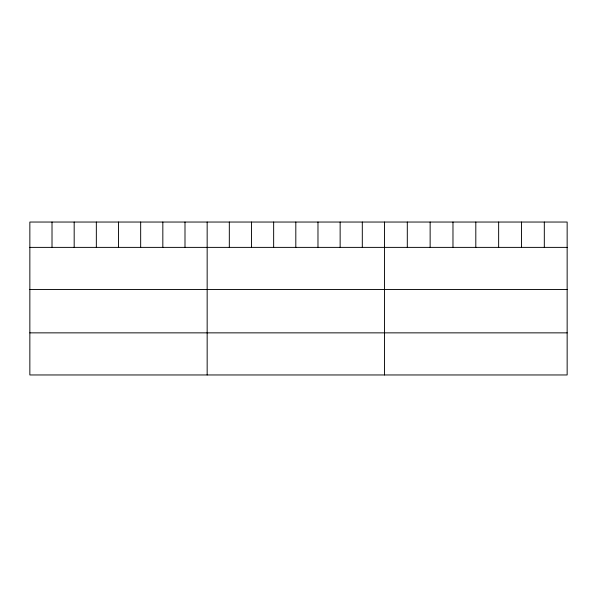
<?xml version="1.0" encoding="UTF-8"?>
<svg xmlns="http://www.w3.org/2000/svg" width="597" height="597" viewBox="0 0 597 597"><rect width="100%" height="100%" fill="white"/><g stroke="black" fill="none" stroke-linecap="round" stroke-linejoin="round"><path stroke-width="0.9" d="M567.15 247.382L567.15 374.961L29.85 374.961L29.85 222.039L567.15 222.039L567.15 247.382L29.85 247.382M29.85 289.485L567.15 289.485M29.85 332.857L567.15 332.857M544.315 222.039L544.315 247.382M521.479 222.039L521.479 247.382M498.644 222.039L498.644 247.382M475.809 222.039L475.809 247.382M452.974 222.039L452.974 247.382M430.138 222.039L430.138 247.382M407.303 222.039L407.303 247.382M384.468 222.039L384.468 374.961M362.304 222.039L362.304 247.382M340.141 222.039L340.141 247.382M317.977 222.039L317.977 247.382M295.813 222.039L295.813 247.382M273.65 222.039L273.65 247.382M251.486 222.039L251.486 247.382M229.323 222.039L229.323 247.382M207.159 222.039L207.159 374.961M184.995 222.039L184.995 247.382M162.832 222.039L162.832 247.382M140.668 222.039L140.668 247.382M118.505 222.039L118.505 247.382M96.341 222.039L96.341 247.382M74.177 222.039L74.177 247.382M52.014 222.039L52.014 247.382"/></g></svg>
